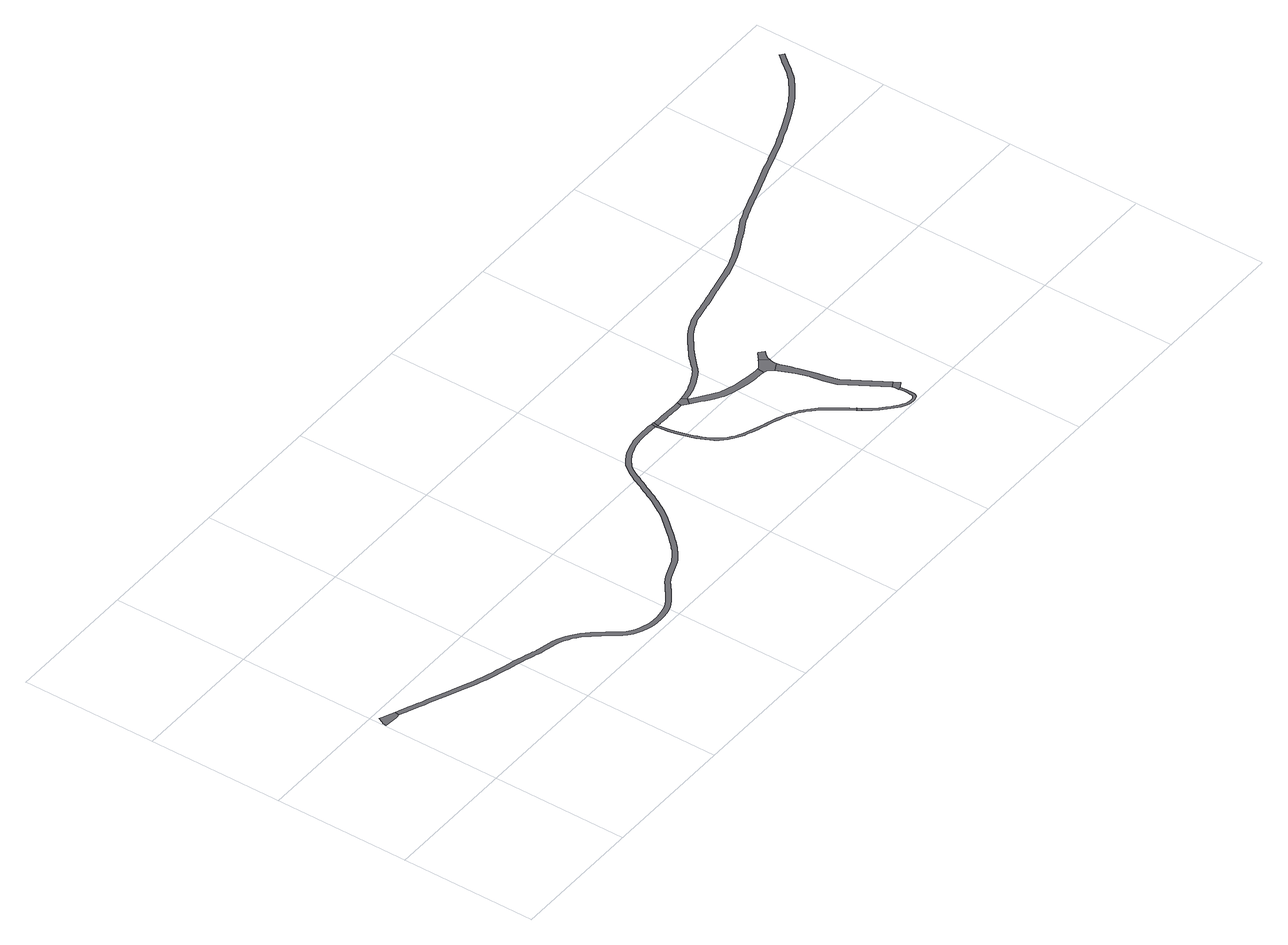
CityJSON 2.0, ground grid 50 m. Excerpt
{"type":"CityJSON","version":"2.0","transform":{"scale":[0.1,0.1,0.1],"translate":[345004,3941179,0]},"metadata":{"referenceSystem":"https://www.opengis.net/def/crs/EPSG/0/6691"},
"CityObjects":{
"road1":{"type":"Road","geometry":[{"type":"MultiSurface","lod":"1","boundaries":[[[0,1,2,3,4,5,6,7,8,9,10,11,12]]]}]},
"road2":{"type":"Road","attributes":{"RoadStructureAttribute.sectionType":"1"},"geometry":[{"type":"MultiSurface","lod":"1","boundaries":[[[13,14,15,16,17,18,19,20,21,22,23,24,25,26,27,28,29,30,31,32,33,34,35,36,37,38,39,40,41,42,43,44,45,46,47,48,49,50,51,52,53,54,55,56,57,58,59,60,61,62,63,64,65,66,67,68,69,70,71,72,73,74,75,76,77,78,79,80,81,82,83,84,85,86,87,88,89,90,91,92,93,94,95,96,97,98,99,100,101,102,103,104,105,106,107,108,109,110,111,112,113,114,115,116,117,118,119,120,121,122,123,124,125,126,127,128,129,130,131,132,133,134,135,136,137,138,139,140,141,142,143,144,145,146,147,148,149,150,151,152,153,154,4,3,155,156,157,158,159,160,161,162,163,164,165,166,167,168,169,170,171,172,173,174,175,176,177,178,179,180,181,182,183,184,185,186,187,188,189,190,191,192,193,194,195,196,197,198,199,200,201,202,203,204,205,206,207,208,209,210,211,212,213,214,215,216,217,218,219,220,221,222,223,224,225,226,227,228,229,230,231,232,233,234,235,236,237,238,239,240,241,242,243,244,245,246,247,248,249,250,251,252,253,254,255,256,257,258,259,260,261,262,263,264,265,266,267,268,269,270,271,272,273,274,275,276,277,278,279,280,281,282,283,284,285,286,287,288,289,290,291,292,293,294,295]]]}]},
"road3":{"type":"Road","geometry":[{"type":"MultiSurface","lod":"1","boundaries":[[[296,297,13,295,298,299]]]}]},
"road4":{"type":"Road","attributes":{"RoadStructureAttribute.sectionType":"1"},"geometry":[{"type":"MultiSurface","lod":"1","boundaries":[[[300,301,302,303,304,305,306,307,308,309,310,311,296,299,312,313,314,315,316,317,318,319,320,321,322,323,324]]]}]},
"road5":{"type":"Road","geometry":[{"type":"MultiSurface","lod":"1","boundaries":[[[325,326,327,328,300,324]]]}]},
"road6":{"type":"Road","attributes":{"RoadStructureAttribute.sectionType":"1"},"geometry":[{"type":"MultiSurface","lod":"1","boundaries":[[[298,329,330,331,332,333,334,335,336,337,338,339,340,341,342,343,344,345,346,347,348,349,350,351,352,353,354,355,356,357,358,359,360,361,362,363,364,365,366,367,368,369,370,371,372,373,374,375,376,377,378,379,380,381,382,383,384,385,386,387,388,389,390,391,392,393,394,395,396,397,398,399,400,401,402,403,404,405,406,407,408,409,410,411,412,413,414,415,416,417,418,419,420,421,422,423,424,425,426,427,428,429,430,431,432,433,434,435,436,437,438,439,440,441,442,443,444,299]]]}]},
"road7":{"type":"Road","attributes":{"RoadStructureAttribute.sectionType":"1"},"geometry":[{"type":"MultiSurface","lod":"1","boundaries":[[[325,445,446,447,448,449,450,451,452,453,454,455,456,457,458,459,460,461,462,463,464,465,466,467,468,469,470,471,472,473,474,475,476,477,478,326]]]}]},
"road8":{"type":"Road","geometry":[{"type":"MultiSurface","lod":"1","boundaries":[[[479,480,481,482,387,386,483]]]}]},
"road9":{"type":"Road","geometry":[{"type":"MultiSurface","lod":"1","boundaries":[[[484,485,486,487,488,489,490,491,492,493,494,495,496,497,498,499,500,501,502,503,504,505,506,507,508,509,510,480,479,511,512,513,514,515,516,517,518,519,520,521,522,523,524,525,526,527,528,529,530,531,532,533,534,535,536,537]]]}]},
"road10":{"type":"Road","geometry":[{"type":"MultiSurface","lod":"1","boundaries":[[[538,539,540,541,542,543,544,545,546,547,548,549,550,462,461]]]}]},
"road11":{"type":"Road","attributes":{"RoadStructureAttribute.sectionType":"1"},"geometry":[{"type":"MultiSurface","lod":"1","boundaries":[[[551,552,553,554,555,556,557,558,559,560,561,562,563,564,541,540,565,566,567,568,569,570,571,572]]]}]},
"road12":{"type":"Road","geometry":[{"type":"MultiSurface","lod":"1","boundaries":[[[544,573,574,575,576,577,578,579,580,581,582,583,545]]]}]},
"road13":{"type":"Road","geometry":[{"type":"MultiSurface","lod":"1","boundaries":[[[584,585,484,537,586,551,572]]]}]},
"road14":{"type":"Road","attributes":{"RoadStructureAttribute.sectionType":"1"},"geometry":[{"type":"MultiSurface","lod":"1","boundaries":[[[326,587,588,589,590,591,592,593,594,595,596,597,598,599,600,601,602,603,604,605,606,607,608,609,610,611,612,613,614,615,616,617,618,619,620,621,622,623,624,625,626,627,628,629,630,631,632,633,634,635,636,637,638,639,640,641,642,643,644,645,646,647,648,649,650,651,652,653,654,655,656,657,658,659,660,661,662,663,664,665,666,667,668,669,670,671,672,673,674,675,676,677,678,679,680,681,682,683,684,685,686,687,688,689,690,691,692,693,694,695,696,697,698,699,700,701,702,703,704,705,706,707,708,709,710,711,712,713,714,715,716,717,718,719,720,721,722,723,724,725,726,727,728,729,730,731,732,733,734,735,736,737,738,739,740,741,742,743,744,745,746,747,748,749,750,751,752,753,754,755,756,757,758,759,760,761,762,763,764,765,766,767,768,769,770,771,772,773,774,775,776,777,778,779,780,781,782,783,784,785,786,787,788,789,790,791,792,793,794,795,796,797,798,799,800,801,802,803,804,805,806,807,808,809,810,811,812,813,814,815,816,817,818,819,820,821,822,823,824,825,826,827,828,829,830,831,832,833,834,835,836,837,838,839,840,841,842,843,844,845,846,327]]]}]}
},
"vertices":[
[5,438,0],[54,434,0],[60,434,0],[71,436,0],[75,453,0],[60,459,0],[47,465,0],[35,470,0],[24,475,0],[19,477,0],[12,461,0],[10,456,0],[7,453,0],
[1708,620,0],[1700,621,0],[1692,622,0],[1683,622,0],[1673,622,0],[1662,622,0],[1649,622,0],[1636,622,0],[1622,621,0],[1607,619,0],[1592,616,0],[1576,612,0],[1561,607,0],[1546,601,0],[1532,594,0],[1519,586,0],[1508,578,0],[1498,570,0],[1489,561,0],[1482,552,0],[1475,543,0],[1470,534,0],[1464,525,0],[1459,515,0],[1453,504,0],[1448,493,0],[1443,481,0],[1437,470,0],[1431,458,0],[1425,447,0],[1420,436,0],[1414,425,0],[1409,414,0],[1403,404,0],[1398,393,0],[1392,383,0],[1386,374,0],[1380,364,0],[1374,354,0],[1367,344,0],[1360,333,0],[1352,323,0],[1343,312,0],[1334,301,0],[1325,291,0],[1316,280,0],[1306,270,0],[1297,259,0],[1289,250,0],[1281,241,0],[1273,233,0],[1265,225,0],[1257,217,0],[1249,210,0],[1242,202,0],[1233,195,0],[1225,189,0],[1215,183,0],[1206,177,0],[1196,171,0],[1185,166,0],[1173,161,0],[1162,157,0],[1150,152,0],[1137,148,0],[1125,142,0],[1112,136,0],[1101,129,0],[1090,120,0],[1080,112,0],[1070,104,0],[1060,95,0],[1049,87,0],[1038,79,0],[1027,72,0],[1016,65,0],[1004,60,0],[991,56,0],[976,52,0],[961,50,0],[945,49,0],[929,49,0],[914,50,0],[900,53,0],[886,57,0],[872,62,0],[859,68,0],[846,76,0],[834,86,0],[823,97,0],[812,110,0],[802,123,0],[792,137,0],[781,150,0],[771,163,0],[760,176,0],[749,188,0],[737,200,0],[725,211,0],[712,221,0],[699,230,0],[684,238,0],[669,245,0],[653,250,0],[638,254,0],[623,257,0],[610,260,0],[599,262,0],[591,264,0],[587,265,0],[585,265,0],[574,270,0],[564,274,0],[551,279,0],[536,283,0],[519,288,0],[502,293,0],[484,297,0],[478,299,0],[467,302,0],[451,306,0],[434,311,0],[417,316,0],[400,321,0],[382,327,0],[363,334,0],[345,341,0],[327,348,0],[309,355,0],[292,363,0],[275,370,0],[258,377,0],[240,385,0],[222,392,0],[203,400,0],[185,407,0],[167,414,0],[151,421,0],[135,428,0],[120,435,0],[105,441,0],[90,447,0],[83,431,0],[98,424,0],[113,418,0],[128,412,0],[144,405,0],[160,398,0],[178,391,0],[196,383,0],[215,376,0],[233,368,0],[251,361,0],[268,353,0],[285,346,0],[302,339,0],[320,331,0],[338,324,0],[357,317,0],[376,310,0],[395,304,0],[412,299,0],[429,294,0],[445,289,0],[462,284,0],[480,280,0],[495,276,0],[497,275,0],[514,271,0],[531,266,0],[546,261,0],[558,257,0],[567,254,0],[578,249,0],[581,247,0],[587,246,0],[595,244,0],[606,242,0],[619,240,0],[634,236,0],[648,233,0],[662,228,0],[676,222,0],[689,214,0],[702,206,0],[714,197,0],[725,187,0],[736,176,0],[746,164,0],[757,152,0],[767,139,0],[778,126,0],[788,112,0],[798,99,0],[809,85,0],[822,73,0],[836,61,0],[850,52,0],[865,45,0],[881,40,0],[896,35,0],[912,32,0],[928,31,0],[945,31,0],[963,32,0],[980,34,0],[996,38,0],[1011,43,0],[1024,49,0],[1037,57,0],[1049,65,0],[1060,73,0],[1071,81,0],[1081,90,0],[1092,98,0],[1101,106,0],[1111,114,0],[1121,120,0],[1132,126,0],[1144,131,0],[1156,135,0],[1168,140,0],[1180,145,0],[1192,150,0],[1204,155,0],[1215,161,0],[1225,168,0],[1235,174,0],[1244,181,0],[1253,189,0],[1262,196,0],[1270,204,0],[1278,212,0],[1286,220,0],[1294,229,0],[1302,238,0],[1311,248,0],[1320,258,0],[1329,268,0],[1338,279,0],[1348,290,0],[1357,301,0],[1366,312,0],[1374,323,0],[1382,333,0],[1389,344,0],[1396,354,0],[1402,364,0],[1408,374,0],[1414,385,0],[1419,395,0],[1425,406,0],[1430,417,0],[1436,427,0],[1441,439,0],[1447,450,0],[1453,462,0],[1459,474,0],[1464,485,0],[1470,496,0],[1475,506,0],[1480,516,0],[1485,525,0],[1490,533,0],[1496,541,0],[1502,549,0],[1510,556,0],[1519,564,0],[1529,571,0],[1541,578,0],[1554,585,0],[1567,590,0],[1581,595,0],[1595,599,0],[1610,601,0],[1623,603,0],[1636,604,0],[1649,604,0],[1662,604,0],[1673,604,0],[1683,604,0],[1691,604,0],[1706,602,0],
[1718,619,0],[1716,619,0],[1706,601,0],[1716,601,0],
[1841,615,0],[1827,615,0],[1814,615,0],[1800,616,0],[1786,616,0],[1773,617,0],[1760,617,0],[1748,617,0],[1739,617,0],[1733,618,0],[1728,618,0],[1720,619,0],[1719,601,0],[1726,600,0],[1731,600,0],[1738,599,0],[1744,599,0],[1748,599,0],[1760,599,0],[1773,599,0],[1785,598,0],[1799,598,0],[1813,597,0],[1828,597,0],[1838,597,0],
[1860,581,0],[1875,601,0],[1867,618,0],[1854,616,0],
[1706,596,0],[1707,589,0],[1708,580,0],[1709,569,0],[1711,557,0],[1713,545,0],[1716,532,0],[1719,519,0],[1723,506,0],[1727,492,0],[1731,478,0],[1736,464,0],[1742,450,0],[1748,437,0],[1755,423,0],[1762,411,0],[1771,399,0],[1781,388,0],[1792,378,0],[1803,368,0],[1815,360,0],[1827,353,0],[1839,347,0],[1852,342,0],[1864,337,0],[1877,332,0],[1890,327,0],[1903,323,0],[1912,320,0],[1916,318,0],[1930,314,0],[1943,310,0],[1955,306,0],[1966,302,0],[1976,298,0],[1985,294,0],[1993,291,0],[2000,288,0],[2005,285,0],[2012,281,0],[2020,277,0],[2027,273,0],[2036,267,0],[2045,260,0],[2054,252,0],[2063,243,0],[2073,234,0],[2081,225,0],[2090,214,0],[2098,203,0],[2104,195,0],[2106,192,0],[2114,181,0],[2122,169,0],[2129,159,0],[2136,148,0],[2143,138,0],[2149,128,0],[2158,134,0],[2151,143,0],[2144,154,0],[2137,164,0],[2130,175,0],[2122,186,0],[2114,198,0],[2106,209,0],[2098,220,0],[2089,231,0],[2087,233,0],[2080,241,0],[2070,250,0],[2061,259,0],[2051,267,0],[2042,275,0],[2033,281,0],[2025,285,0],[2017,290,0],[2010,294,0],[2004,297,0],[1997,300,0],[1988,304,0],[1979,307,0],[1969,311,0],[1958,315,0],[1946,319,0],[1933,323,0],[1922,327,0],[1919,328,0],[1906,332,0],[1893,337,0],[1880,341,0],[1868,346,0],[1856,351,0],[1844,356,0],[1832,362,0],[1820,369,0],[1809,376,0],[1798,385,0],[1788,395,0],[1779,405,0],[1771,417,0],[1764,428,0],[1757,441,0],[1751,454,0],[1746,468,0],[1741,481,0],[1736,495,0],[1732,509,0],[1729,522,0],[1725,535,0],[1723,547,0],[1720,559,0],[1719,570,0],[1717,581,0],[1717,590,0],[1716,597,0],
[1866,576,0],[1879,567,0],[1891,558,0],[1903,549,0],[1916,539,0],[1929,530,0],[1943,521,0],[1956,513,0],[1984,501,0],[2015,493,0],[2029,490,0],[2045,487,0],[2076,482,0],[2087,481,0],[2093,481,0],[2110,481,0],[2127,479,0],[2129,504,0],[2120,505,0],[2106,505,0],[2100,505,0],[2081,507,0],[2052,512,0],[2032,516,0],[2022,517,0],[1994,525,0],[1967,536,0],[1954,544,0],[1942,552,0],[1930,561,0],[1918,569,0],[1906,578,0],[1893,587,0],[1881,596,0],
[2158,115,0],[2166,121,0],[2164,123,0],[2158,133,0],[2157,115,0],
[2313,79,0],[2314,70,0],[2315,60,0],[2315,52,0],[2315,43,0],[2314,35,0],[2314,29,0],[2312,24,0],[2309,21,0],[2305,18,0],[2300,17,0],[2293,16,0],[2285,17,0],[2277,18,0],[2269,22,0],[2261,26,0],[2252,31,0],[2244,38,0],[2235,44,0],[2226,52,0],[2218,60,0],[2210,68,0],[2201,76,0],[2193,85,0],[2186,94,0],[2178,104,0],[2171,114,0],[2163,108,0],[2170,98,0],[2178,88,0],[2186,79,0],[2194,70,0],[2202,61,0],[2211,52,0],[2220,44,0],[2228,37,0],[2238,30,0],[2247,23,0],[2256,17,0],[2265,12,0],[2274,9,0],[2284,7,0],[2293,6,0],[2301,7,0],[2309,9,0],[2316,13,0],[2321,19,0],[2324,27,0],[2324,35,0],[2325,43,0],[2325,52,0],[2325,61,0],[2324,67,0],[2323,82,0],
[2141,474,0],[2148,466,0],[2154,456,0],[2186,472,0],[2185,482,0],[2186,492,0],[2189,501,0],[2165,528,0],[2159,523,0],[2151,516,0],[2142,510,0],[2135,506,0],[2131,504,0],
[2331,116,0],[2314,143,0],[2240,263,0],[2229,308,0],[2223,336,0],[2219,356,0],[2207,402,0],[2203,411,0],[2201,423,0],[2199,429,0],[2196,436,0],[2193,444,0],[2190,453,0],[2187,462,0],[2160,446,0],[2165,435,0],[2183,393,0],[2196,347,0],[2196,344,0],[2205,300,0],[2217,253,0],[2310,103,0],
[2192,510,0],[2197,518,0],[2202,525,0],[2207,530,0],[2211,535,0],[2212,536,0],[2195,551,0],[2190,548,0],[2184,543,0],[2176,537,0],[2168,530,0],
[2311,96,0],[2312,88,0],[2344,95,0],
[1883,603,0],[1896,605,0],[1908,608,0],[1919,611,0],[1931,615,0],[1942,619,0],[1953,623,0],[1963,628,0],[1973,633,0],[1982,638,0],[1990,642,0],[1998,647,0],[2005,651,0],[2012,657,0],[2017,661,0],[2022,666,0],[2028,673,0],[2036,681,0],[2045,690,0],[2055,699,0],[2066,709,0],[2077,718,0],[2088,728,0],[2099,737,0],[2111,746,0],[2122,755,0],[2134,763,0],[2145,771,0],[2156,778,0],[2167,783,0],[2177,788,0],[2186,792,0],[2194,795,0],[2204,800,0],[2211,803,0],[2216,804,0],[2221,805,0],[2228,806,0],[2235,808,0],[2242,809,0],[2250,811,0],[2259,813,0],[2270,815,0],[2282,817,0],[2295,819,0],[2309,822,0],[2322,825,0],[2336,828,0],[2349,832,0],[2362,835,0],[2367,836,0],[2375,838,0],[2389,841,0],[2403,844,0],[2419,847,0],[2435,851,0],[2452,854,0],[2470,859,0],[2487,864,0],[2504,869,0],[2521,875,0],[2537,881,0],[2552,888,0],[2567,894,0],[2581,901,0],[2594,908,0],[2605,914,0],[2616,920,0],[2625,924,0],[2633,928,0],[2643,933,0],[2699,964,0],[2705,966,0],[2716,969,0],[2728,975,0],[2741,980,0],[2755,985,0],[2770,991,0],[2786,996,0],[2802,1002,0],[2819,1007,0],[2836,1013,0],[2852,1018,0],[2869,1024,0],[2885,1030,0],[2902,1036,0],[2918,1042,0],[2934,1048,0],[2950,1053,0],[2967,1059,0],[2984,1064,0],[3000,1070,0],[3016,1075,0],[3031,1080,0],[3046,1085,0],[3062,1090,0],[3078,1097,0],[3093,1103,0],[3109,1110,0],[3125,1116,0],[3141,1123,0],[3156,1130,0],[3171,1136,0],[3185,1142,0],[3200,1149,0],[3213,1155,0],[3227,1162,0],[3240,1169,0],[3253,1176,0],[3267,1184,0],[3280,1192,0],[3292,1200,0],[3304,1209,0],[3315,1216,0],[3326,1224,0],[3336,1232,0],[3347,1241,0],[3357,1249,0],[3366,1258,0],[3374,1267,0],[3382,1276,0],[3389,1284,0],[3397,1293,0],[3403,1302,0],[3410,1311,0],[3417,1319,0],[3423,1327,0],[3429,1334,0],[3439,1345,0],[3425,1357,0],[3424,1355,0],[3417,1347,0],[3410,1339,0],[3403,1331,0],[3396,1322,0],[3389,1313,0],[3382,1305,0],[3375,1296,0],[3368,1287,0],[3361,1279,0],[3353,1271,0],[3344,1262,0],[3335,1254,0],[3325,1247,0],[3315,1239,0],[3304,1231,0],[3293,1223,0],[3282,1215,0],[3270,1207,0],[3257,1199,0],[3244,1192,0],[3232,1185,0],[3219,1178,0],[3206,1171,0],[3192,1165,0],[3178,1159,0],[3163,1152,0],[3149,1146,0],[3134,1139,0],[3118,1133,0],[3102,1126,0],[3086,1120,0],[3071,1113,0],[3056,1107,0],[3040,1102,0],[3025,1097,0],[3010,1092,0],[2995,1087,0],[2979,1081,0],[2962,1076,0],[2945,1071,0],[2928,1065,0],[2912,1059,0],[2895,1053,0],[2879,1047,0],[2863,1041,0],[2846,1035,0],[2830,1030,0],[2814,1024,0],[2797,1019,0],[2780,1013,0],[2764,1008,0],[2749,1002,0],[2734,997,0],[2721,991,0],[2709,986,0],[2700,983,0],[2692,981,0],[2635,949,0],[2625,944,0],[2618,941,0],[2608,936,0],[2597,930,0],[2585,924,0],[2573,917,0],[2559,911,0],[2545,904,0],[2530,898,0],[2515,892,0],[2499,886,0],[2482,881,0],[2465,876,0],[2448,872,0],[2431,868,0],[2415,865,0],[2400,862,0],[2385,858,0],[2384,858,0],[2371,855,0],[2358,852,0],[2345,849,0],[2332,846,0],[2318,843,0],[2305,840,0],[2292,837,0],[2279,835,0],[2267,832,0],[2256,830,0],[2246,829,0],[2239,827,0],[2232,826,0],[2225,824,0],[2218,823,0],[2212,821,0],[2206,820,0],[2197,817,0],[2187,812,0],[2179,809,0],[2170,805,0],[2159,799,0],[2147,793,0],[2135,786,0],[2124,778,0],[2112,770,0],[2100,761,0],[2088,751,0],[2077,742,0],[2065,732,0],[2058,726,0],[2054,723,0],[2043,713,0],[2033,703,0],[2024,694,0],[2015,685,0],[2009,678,0],[2005,674,0],[2001,671,0],[1994,665,0],[1989,662,0],[1982,658,0],[1973,653,0],[1965,649,0],[1956,644,0],[1946,640,0],[1936,636,0],[1925,632,0],[1915,628,0],[1903,625,0],[1892,623,0],[1880,620,0]
]}
